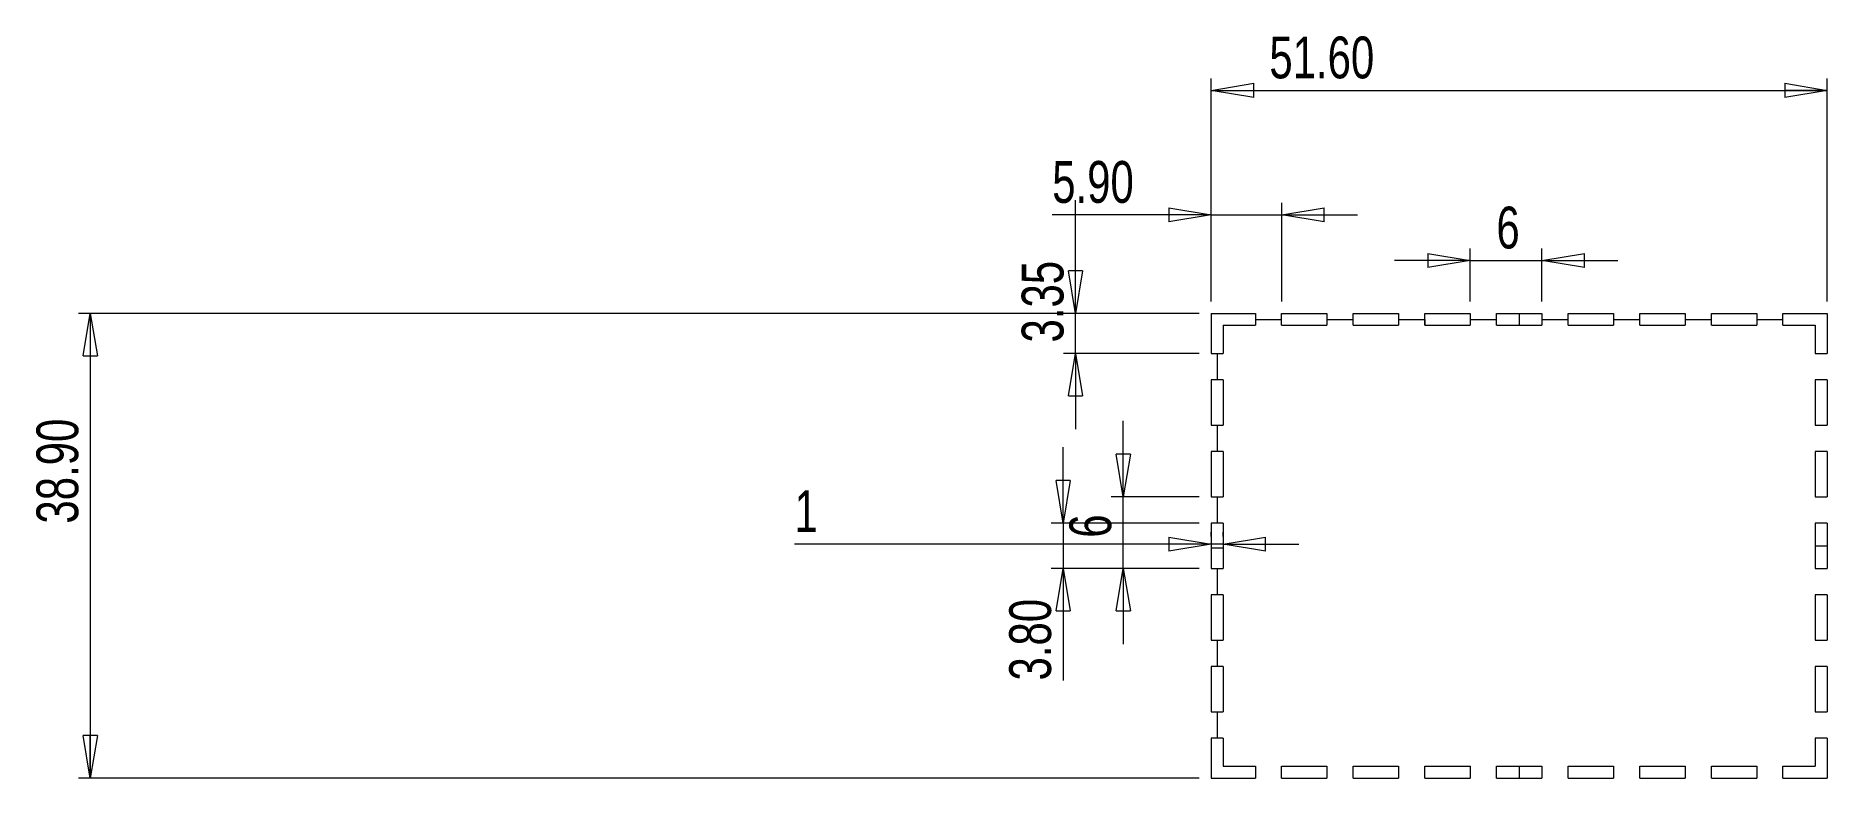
# Model space of a CAD drawing. Header units: millimetres. Extents: x 77 to 227, y 105 to 167.
import ezdxf

# ---------------------------------------------------------------- set-up
doc = ezdxf.new("R2010")
doc.units = ezdxf.units.MM
doc.linetypes.add('CENTERX2', pattern=[20.32, 12.7, -2.54, 2.54, -2.54])
doc.styles.add('SLDTEXTSTYLE0', font='TXT', dxfattribs={"width": 0.75})
doc.dimstyles.new('SLDDIMSTYLE0', dxfattribs={"dimtxt": 3.5, "dimasz": 3.556, "dimexe": 0, "dimexo": 0.0625, "dimgap": 0.875, "dimtad": 1, "dimrnd": 1e-09, "dimzin": 12, "dimdsep": 46, "dimtxsty": 'SLDTEXTSTYLE0', "dimblk1": 'CLOSED', "dimblk2": 'CLOSED', "dimsah": 1, "dimcen": 0.09, "dimadec": 0, "dimazin": 3, "dimtfac": 1, "dimtmove": 0, "dimatfit": 0, "dimldrblk": 'CLOSED', "dimfxl": 0, "dimfrac": 2, "dimtolj": 1, "dimtzin": 12, "dimarcsym": 0})
doc.dimstyles.new('SLDDIMSTYLE1', dxfattribs={"dimtxt": 3.5, "dimasz": 3.556, "dimexe": 0, "dimexo": 0.0625, "dimgap": 0.875, "dimtad": 1, "dimrnd": 1e-09, "dimzin": 4, "dimdsep": 46, "dimtxsty": 'SLDTEXTSTYLE0', "dimblk1": 'CLOSED', "dimblk2": 'CLOSED', "dimsah": 1, "dimcen": 0.09, "dimadec": 0, "dimazin": 1, "dimtfac": 1, "dimtofl": 0, "dimtmove": 0, "dimatfit": 3, "dimldrblk": 'CLOSED', "dimfxl": 0, "dimfrac": 2, "dimtolj": 1, "dimtzin": 12, "dimarcsym": 0})
doc.dimstyles.new('SLDDIMSTYLE2', dxfattribs={"dimtxt": 3.5, "dimasz": 3.556, "dimexe": 0, "dimexo": 0.0625, "dimgap": 0.875, "dimtad": 1, "dimrnd": 1e-09, "dimzin": 4, "dimdsep": 46, "dimtxsty": 'SLDTEXTSTYLE0', "dimblk1": 'CLOSED', "dimblk2": 'CLOSED', "dimsah": 1, "dimcen": 0.09, "dimadec": 0, "dimazin": 1, "dimtfac": 1, "dimtmove": 0, "dimatfit": 0, "dimldrblk": 'CLOSED', "dimfxl": 0, "dimfrac": 2, "dimtolj": 1, "dimtzin": 12, "dimarcsym": 0})

# ---------------------------------------------------------------- blocks, each defined once
blk = doc.blocks.new('_CLOSED')
at = {"color": 0, "linetype": 'ByBlock', "lineweight": -2}
for p, q in [((-1, 0.166667), (0, 0)), ((-1, 0.166667), (-1, -0.166667)), ((0, 0), (-1, -0.166667)), ((0, 0), (-1, 0))]:
    blk.add_line(p, q, dxfattribs=at)
blk = doc.blocks.new('_D')
at = {"color": 7, "linetype": 'Continuous', "lineweight": 0}
for p, q in [((175.71, 124.71), (140.8, 124.71)), ((175.71, 125.36), (175.71, 125.71)), ((176.71, 124.71), (175.71, 124.71)), ((176.71, 125.36), (176.71, 125.71)), ((176.71, 124.71), (183.06, 124.71))]:
    blk.add_line(p, q, dxfattribs=at)
at = {"color": 7, "linetype": 'Continuous', "lineweight": 0, "xscale": 3.556, "yscale": 3.556}
blk.add_blockref('_CLOSED', (175.71, 124.71, 0.1), dxfattribs=at)
at = {"color": 7, "linetype": 'Continuous', "lineweight": 0, "xscale": 3.556, "yscale": 3.556, "rotation": 180.0000000000004}
blk.add_blockref('_CLOSED', (176.71, 124.71, 0.1), dxfattribs=at)
at = {"color": 7, "linetype": 'Continuous', "lineweight": 0, "insert": (140.8, 129.22, 0.1), "char_height": 3.5, "attachment_point": 1, "style": 'SLDTEXTSTYLE0'}
blk.add_mtext('1', dxfattribs=at)
blk = doc.blocks.new('_D_1')
at = {"color": 7, "linetype": 'Continuous', "lineweight": 0}
for p, q in [((174.71, 144.03), (80.81, 144.03)), ((81.81, 144.03), (81.81, 105.13)), ((174.71, 105.13), (80.81, 105.13))]:
    blk.add_line(p, q, dxfattribs=at)
at = {"color": 7, "linetype": 'Continuous', "lineweight": 0, "xscale": 3.556, "yscale": 3.556}
for p, rotation in [((81.81, 144.03, 0.1), 90.0000000000005), ((81.81, 105.13, 0.1), 270.0000000000005)]:
    blk.add_blockref('_CLOSED', p, dxfattribs=dict(at, rotation=rotation))
at = {"color": 7, "linetype": 'Continuous', "lineweight": 0, "insert": (77.3, 126.43, 0.1), "char_height": 3.5, "attachment_point": 1, "rotation": 90, "style": 'SLDTEXTSTYLE0'}
blk.add_mtext('38.90', dxfattribs=at)
blk = doc.blocks.new('_D_2')
at = {"color": 7, "linetype": 'Continuous', "lineweight": 0}
for p, q in [((175.71, 145.03), (175.71, 163.69)), ((227.31, 145.03), (227.31, 163.69)), ((175.71, 162.69), (227.31, 162.69))]:
    blk.add_line(p, q, dxfattribs=at)
at = {"color": 7, "linetype": 'Continuous', "lineweight": 0, "xscale": 3.556, "yscale": 3.556, "rotation": 180.0000000000004}
blk.add_blockref('_CLOSED', (175.71, 162.69, 0.1), dxfattribs=at)
at = {"color": 7, "linetype": 'Continuous', "lineweight": 0, "xscale": 3.556, "yscale": 3.556}
blk.add_blockref('_CLOSED', (227.31, 162.69, 0.1), dxfattribs=at)
at = {"color": 7, "linetype": 'Continuous', "lineweight": 0, "insert": (180.58, 167.2, 0.1), "char_height": 3.5, "attachment_point": 1, "style": 'SLDTEXTSTYLE0'}
blk.add_mtext('51.60', dxfattribs=at)
blk = doc.blocks.new('_D_3')
at = {"color": 7, "linetype": 'Continuous', "lineweight": 0}
for p, q in [((168.34, 128.68), (168.34, 135.03)), ((174.71, 128.68), (167.34, 128.68)), ((168.34, 122.68), (168.34, 128.68)), ((174.71, 122.68), (167.34, 122.68)), ((168.34, 122.68), (168.34, 116.33))]:
    blk.add_line(p, q, dxfattribs=at)
at = {"color": 7, "linetype": 'Continuous', "lineweight": 0, "xscale": 3.556, "yscale": 3.556}
for p, rotation in [((168.34, 128.68, 0.1), 270.0000000000004), ((168.34, 122.68, 0.1), 90.0000000000004)]:
    blk.add_blockref('_CLOSED', p, dxfattribs=dict(at, rotation=rotation))
at = {"color": 7, "linetype": 'Continuous', "lineweight": 0, "insert": (163.83, 125.25, 0.1), "char_height": 3.5, "attachment_point": 1, "rotation": 90, "style": 'SLDTEXTSTYLE0'}
blk.add_mtext('6', dxfattribs=at)
blk = doc.blocks.new('_D_4')
at = {"color": 7, "linetype": 'Continuous', "lineweight": 0}
for p, q in [((163.3, 126.48), (163.3, 132.83)), ((174.71, 126.48), (162.3, 126.48)), ((163.3, 126.48), (163.3, 122.68)), ((174.71, 122.68), (162.3, 122.68)), ((163.3, 122.68), (163.3, 113.3))]:
    blk.add_line(p, q, dxfattribs=at)
at = {"color": 7, "linetype": 'Continuous', "lineweight": 0, "xscale": 3.556, "yscale": 3.556}
for p, rotation in [((163.3, 126.48, 0.1), 270.0000000000004), ((163.3, 122.68, 0.1), 90.0000000000004)]:
    blk.add_blockref('_CLOSED', p, dxfattribs=dict(at, rotation=rotation))
at = {"color": 7, "linetype": 'Continuous', "lineweight": 0, "insert": (158.79, 113.3, 0.1), "char_height": 3.5, "attachment_point": 1, "rotation": 90, "style": 'SLDTEXTSTYLE0'}
blk.add_mtext('3.80', dxfattribs=at)
blk = doc.blocks.new('_D_5')
at = {"color": 7, "linetype": 'Continuous', "lineweight": 0}
for p, q in [((164.34, 144.03), (164.34, 153.49)), ((174.71, 144.03), (163.34, 144.03)), ((164.34, 140.68), (164.34, 144.03)), ((174.71, 140.68), (163.34, 140.68)), ((164.34, 140.68), (164.34, 134.33))]:
    blk.add_line(p, q, dxfattribs=at)
at = {"color": 7, "linetype": 'Continuous', "lineweight": 0, "xscale": 3.556, "yscale": 3.556}
for p, rotation in [((164.34, 144.03, 0.1), 270.0000000000004), ((164.34, 140.68, 0.1), 90.0000000000004)]:
    blk.add_blockref('_CLOSED', p, dxfattribs=dict(at, rotation=rotation))
at = {"color": 7, "linetype": 'Continuous', "lineweight": 0, "insert": (159.83, 141.59, 0.1), "char_height": 3.5, "attachment_point": 1, "rotation": 90, "style": 'SLDTEXTSTYLE0'}
blk.add_mtext('3.35', dxfattribs=at)
blk = doc.blocks.new('_D_6')
at = {"color": 7, "linetype": 'Continuous', "lineweight": 0}
for p, q in [((197.41, 145.03), (197.41, 149.45)), ((203.41, 145.03), (203.41, 149.45)), ((197.41, 148.45), (191.06, 148.45)), ((197.41, 148.45), (203.41, 148.45)), ((203.41, 148.45), (209.76, 148.45))]:
    blk.add_line(p, q, dxfattribs=at)
at = {"color": 7, "linetype": 'Continuous', "lineweight": 0, "xscale": 3.556, "yscale": 3.556}
blk.add_blockref('_CLOSED', (197.41, 148.45, 0.1), dxfattribs=at)
at = {"color": 7, "linetype": 'Continuous', "lineweight": 0, "xscale": 3.556, "yscale": 3.556, "rotation": 180.0000000000007}
blk.add_blockref('_CLOSED', (203.41, 148.45, 0.1), dxfattribs=at)
at = {"color": 7, "linetype": 'Continuous', "lineweight": 0, "insert": (199.6, 152.96, 0.1), "char_height": 3.5, "attachment_point": 1, "style": 'SLDTEXTSTYLE0'}
blk.add_mtext('6', dxfattribs=at)
blk = doc.blocks.new('_D_7')
at = {"color": 7, "linetype": 'Continuous', "lineweight": 0}
for p, q in [((175.71, 145.03), (175.71, 153.27)), ((181.61, 145.03), (181.61, 153.27)), ((175.71, 152.27), (162.39, 152.27)), ((175.71, 152.27), (181.61, 152.27)), ((181.61, 152.27), (187.96, 152.27))]:
    blk.add_line(p, q, dxfattribs=at)
at = {"color": 7, "linetype": 'Continuous', "lineweight": 0, "xscale": 3.556, "yscale": 3.556}
blk.add_blockref('_CLOSED', (175.71, 152.27, 0.1), dxfattribs=at)
at = {"color": 7, "linetype": 'Continuous', "lineweight": 0, "xscale": 3.556, "yscale": 3.556, "rotation": 180.0000000000007}
blk.add_blockref('_CLOSED', (181.61, 152.27, 0.1), dxfattribs=at)
at = {"color": 7, "linetype": 'Continuous', "lineweight": 0, "insert": (162.39, 156.78, 0.1), "char_height": 3.5, "attachment_point": 1, "style": 'SLDTEXTSTYLE0'}
blk.add_mtext('5.90', dxfattribs=at)

msp = doc.modelspace()

# ---------------------------------------------------------------- linework, layer by layer
at = {"color": 7, "linetype": 'Continuous', "lineweight": 0}
for p, q in [((175.705, 144.027), (179.405, 144.027)), ((175.705, 144.027), (175.705, 140.677)), ((176.705, 143.027), (179.405, 143.027)), ((176.705, 143.027), (176.705, 140.677)), ((179.405, 144.027), (179.405, 143.027)), ((181.605, 143.027), (181.605, 144.027)), ((181.605, 144.027), (185.405, 144.027)), ((181.605, 143.027), (185.405, 143.027)), ((185.405, 144.027), (185.405, 143.027)), ((187.605, 143.027), (187.605, 144.027)), ((187.605, 144.027), (191.405, 144.027)), ((187.605, 143.027), (191.405, 143.027)), ((191.405, 144.027), (191.405, 143.027)), ((193.605, 143.027), (193.605, 144.027)), ((193.605, 144.027), (197.405, 144.027)), ((193.605, 143.027), (197.405, 143.027)), ((197.405, 144.027), (197.405, 143.027)), ((199.605, 143.027), (199.605, 144.027)), ((199.605, 144.027), (203.405, 144.027)), ((199.605, 143.027), (203.405, 143.027)), ((203.405, 144.027), (203.405, 143.027)), ((205.605, 143.027), (205.605, 144.027)), ((205.605, 144.027), (209.405, 144.027)), ((205.605, 143.027), (209.405, 143.027)), ((209.405, 144.027), (209.405, 143.027)), ((211.605, 143.027), (211.605, 144.027)), ((211.605, 144.027), (215.405, 144.027)), ((211.605, 143.027), (215.405, 143.027)), ((215.405, 144.027), (215.405, 143.027)), ((217.605, 143.027), (217.605, 144.027)), ((217.605, 144.027), (221.405, 144.027)), ((217.605, 143.027), (221.405, 143.027)), ((221.405, 144.027), (221.405, 143.027)), ((223.605, 143.027), (223.605, 144.027)), ((223.605, 144.027), (227.305, 144.027)), ((223.605, 143.027), (226.305, 143.027)), ((226.305, 143.027), (226.305, 140.677)), ((227.305, 144.027), (227.305, 140.677)), ((175.705, 140.677), (176.705, 140.677)), ((226.305, 140.677), (227.305, 140.677)), ((176.705, 138.477), (175.705, 138.477)), ((175.705, 138.477), (175.705, 134.677)), ((176.705, 138.477), (176.705, 134.677)), ((227.305, 138.477), (226.305, 138.477)), ((226.305, 138.477), (226.305, 134.677)), ((227.305, 138.477), (227.305, 134.677)), ((175.705, 134.677), (176.705, 134.677)), ((226.305, 134.677), (227.305, 134.677)), ((176.705, 132.477), (175.705, 132.477)), ((175.705, 132.477), (175.705, 128.677)), ((176.705, 132.477), (176.705, 128.677)), ((227.305, 132.477), (226.305, 132.477)), ((226.305, 132.477), (226.305, 128.677)), ((227.305, 132.477), (227.305, 128.677)), ((175.705, 128.677), (176.705, 128.677)), ((226.305, 128.677), (227.305, 128.677)), ((176.705, 126.477), (175.705, 126.477)), ((175.705, 126.477), (175.705, 122.677)), ((176.705, 126.477), (176.705, 122.677)), ((227.305, 126.477), (226.305, 126.477)), ((226.305, 126.477), (226.305, 122.677)), ((227.305, 126.477), (227.305, 122.677)), ((175.705, 122.677), (176.705, 122.677)), ((226.305, 122.677), (227.305, 122.677)), ((176.705, 120.477), (175.705, 120.477)), ((175.705, 120.477), (175.705, 116.677)), ((176.705, 120.477), (176.705, 116.677)), ((227.305, 120.477), (226.305, 120.477)), ((226.305, 120.477), (226.305, 116.677)), ((227.305, 120.477), (227.305, 116.677)), ((175.705, 116.677), (176.705, 116.677)), ((226.305, 116.677), (227.305, 116.677)), ((176.705, 114.477), (175.705, 114.477)), ((175.705, 114.477), (175.705, 110.677)), ((176.705, 114.477), (176.705, 110.677)), ((227.305, 114.477), (226.305, 114.477)), ((226.305, 114.477), (226.305, 110.677)), ((227.305, 114.477), (227.305, 110.677)), ((175.705, 110.677), (176.705, 110.677)), ((226.305, 110.677), (227.305, 110.677)), ((176.705, 108.477), (175.705, 108.477)), ((175.705, 108.477), (175.705, 105.127)), ((176.705, 108.477), (176.705, 106.127)), ((227.305, 108.477), (226.305, 108.477)), ((226.305, 108.477), (226.305, 106.127)), ((227.305, 108.477), (227.305, 105.127)), ((175.705, 105.127), (179.405, 105.127)), ((176.705, 106.127), (179.405, 106.127)), ((179.405, 106.127), (179.405, 105.127)), ((181.605, 105.127), (181.605, 106.127)), ((181.605, 106.127), (185.405, 106.127)), ((181.605, 105.127), (185.405, 105.127)), ((185.405, 106.127), (185.405, 105.127)), ((187.605, 105.127), (187.605, 106.127)), ((187.605, 106.127), (191.405, 106.127)), ((187.605, 105.127), (191.405, 105.127)), ((191.405, 106.127), (191.405, 105.127)), ((193.605, 105.127), (193.605, 106.127)), ((193.605, 106.127), (197.405, 106.127)), ((193.605, 105.127), (197.405, 105.127)), ((197.405, 106.127), (197.405, 105.127)), ((199.605, 105.127), (199.605, 106.127)), ((199.605, 106.127), (203.405, 106.127)), ((199.605, 105.127), (203.405, 105.127)), ((203.405, 106.127), (203.405, 105.127)), ((205.605, 105.127), (205.605, 106.127)), ((205.605, 106.127), (209.405, 106.127)), ((205.605, 105.127), (209.405, 105.127)), ((209.405, 106.127), (209.405, 105.127)), ((211.605, 105.127), (211.605, 106.127)), ((211.605, 106.127), (215.405, 106.127)), ((211.605, 105.127), (215.405, 105.127)), ((215.405, 106.127), (215.405, 105.127)), ((217.605, 105.127), (217.605, 106.127)), ((217.605, 106.127), (221.405, 106.127)), ((217.605, 105.127), (221.405, 105.127)), ((221.405, 106.127), (221.405, 105.127)), ((223.605, 105.127), (223.605, 106.127)), ((223.605, 106.127), (226.305, 106.127)), ((223.605, 105.127), (227.305, 105.127))]:
    msp.add_line(p, q, dxfattribs=at)
at = {"color": 7, "linetype": 'CENTERX2', "lineweight": 0}
for p, q in [((179.405, 143.527), (181.605, 143.527)), ((185.405, 143.527), (187.605, 143.527)), ((191.405, 143.527), (193.605, 143.527)), ((193.605, 143.527), (193.605, 143.027)), ((197.405, 143.527), (199.605, 143.527)), ((201.505, 144.027), (201.505, 143.027)), ((203.405, 143.527), (205.605, 143.527)), ((209.405, 143.527), (211.605, 143.527)), ((215.405, 143.527), (217.605, 143.527)), ((221.405, 143.527), (223.605, 143.527)), ((176.205, 140.677), (176.205, 138.477)), ((176.205, 134.677), (176.205, 132.477)), ((176.205, 128.677), (176.205, 126.477)), ((226.305, 124.577), (227.305, 124.577)), ((176.705, 124.364), (175.705, 124.364)), ((176.205, 122.677), (176.205, 120.477)), ((176.205, 116.677), (176.205, 114.477)), ((176.205, 110.677), (176.205, 108.477)), ((201.505, 106.127), (201.505, 105.127))]:
    msp.add_line(p, q, dxfattribs=at)

# ---------------------------------------------------------------- dimensions: what is measured, and where the dimension line sits
at = {"color": 7, "linetype": 'Continuous', "lineweight": 0}
for base, p1, p2, dimstyle, picture, middle in [((227.305, 162.692), (175.705, 144.027), (227.305, 144.027), 'SLDDIMSTYLE1', '_D_2', (187.823, 162.692)), ((175.705, 124.713), (176.705, 124.364), (175.705, 124.364), 'SLDDIMSTYLE0', '_D', (143.516, 124.713))]:
    dim = msp.add_linear_dim(base=base, p1=p1, p2=p2, dimstyle=dimstyle, dxfattribs=at)
    dim.commit()
    dim.dimension.update_dxf_attribs({"geometry": picture, "text_midpoint": middle, "dimtype": 160})
for base, p1, p2, angle, dimstyle, picture, middle in [((181.605, 152.266), (175.705, 144.027), (181.605, 144.027), 0, 'SLDDIMSTYLE2', '_D_7', (168.342, 152.266)), ((164.337, 144.027), (175.705, 140.677), (175.705, 144.027), 90, 'SLDDIMSTYLE0', '_D_5', (164.337, 147.54)), ((203.405, 148.445), (197.405, 144.027), (203.405, 144.027), 0, 'SLDDIMSTYLE0', '_D_6', (202.314, 148.445)), ((81.811, 105.127), (175.705, 144.027), (175.705, 105.127), 90, 'SLDDIMSTYLE1', '_D_1', (81.811, 133.669)), ((168.342, 128.677), (175.705, 122.677), (175.705, 128.677), 90, 'SLDDIMSTYLE0', '_D_3', (168.342, 127.967)), ((163.303, 122.677), (175.705, 126.477), (175.705, 122.677), 90, 'SLDDIMSTYLE2', '_D_4', (163.303, 119.248))]:
    dim = msp.add_linear_dim(base=base, p1=p1, p2=p2, angle=angle, dimstyle=dimstyle, dxfattribs=at)
    dim.commit()
    dim.dimension.update_dxf_attribs({"geometry": picture, "text_midpoint": middle, "dimtype": 160})

doc.saveas('drawing.dxf')
